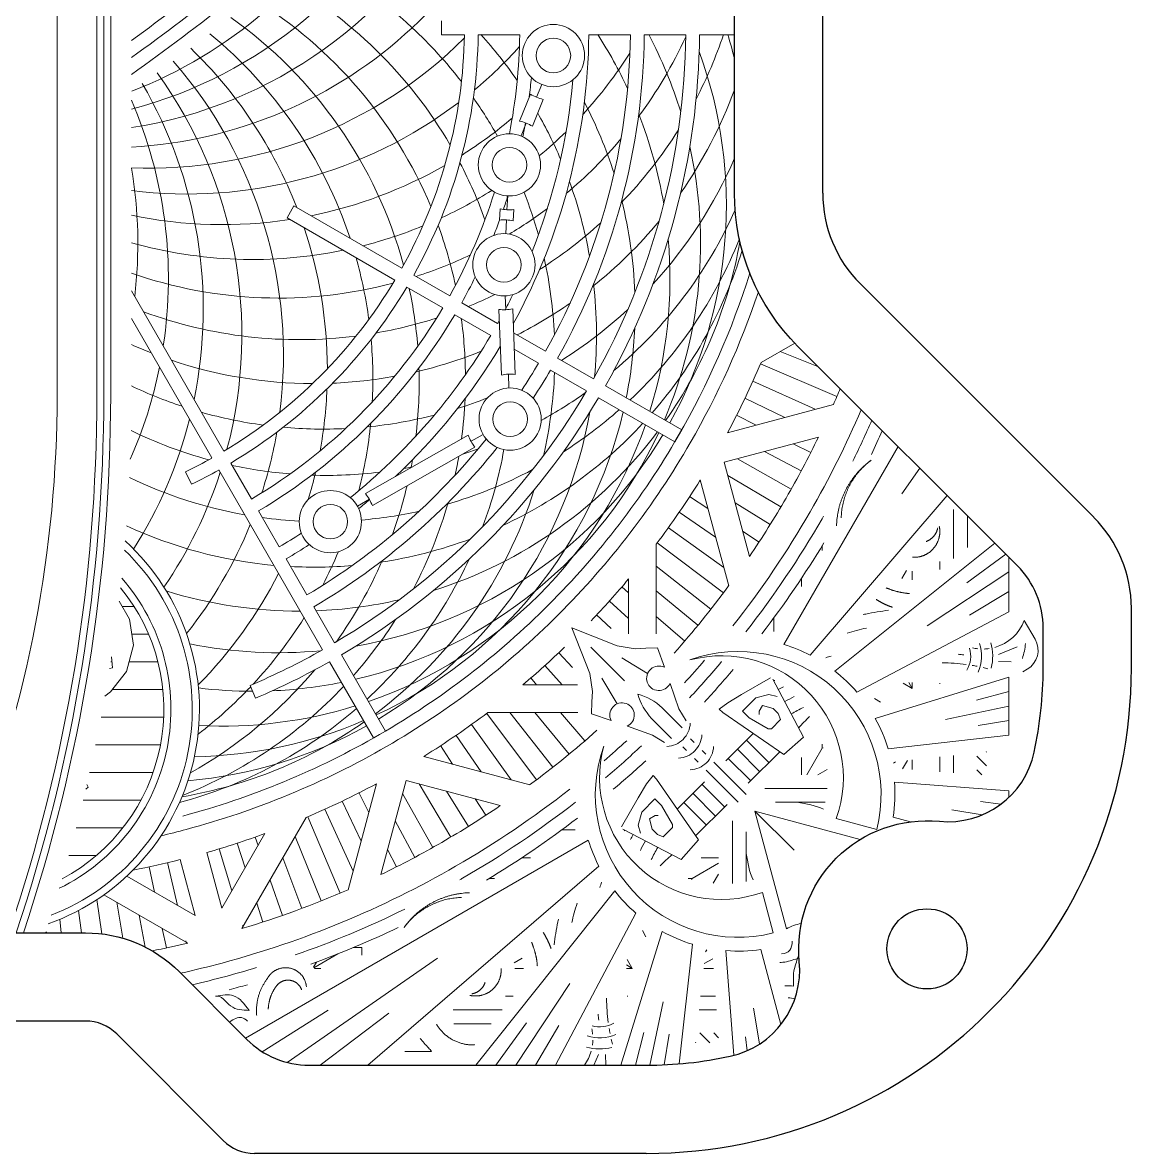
# Model space of a CAD drawing. Header units: inches. Extents: x -6.2 to 19.1, y -0.3 to 14.3.
# Drawn here: x 5.611 to 7.183, y 7.812 to 9.415 of the extents above; entities that cross this region are included whole.
import ezdxf

# ---------------------------------------------------------------- set-up
doc = ezdxf.new("R2010")
doc.units = ezdxf.units.IN
doc.header["$MEASUREMENT"] = 0
doc.layers.add('NOPLOT', color=40, linetype='Continuous', lineweight=5)

# ---------------------------------------------------------------- blocks, each defined once
blk = doc.blocks.new('FacePlate')
at = {"color": 0}
for p, q in [((1.2053, -3.1628), (1.2053, -4.7785)), ((1.5895, -5.2381), (1.2587, -4.9074)), ((1.6428, -5.452), (1.6428, -5.367)), ((0.1607, -5.952), (-0.1625, -5.952)), ((0.3558, -6.1212), (0.2049, -5.9703)), ((0.9553, -6.1395), (0.4, -6.1395))]:
    blk.add_line(p, q, dxfattribs=at)
blk.add_circle((1.3531, -5.8497), 0.0568, dxfattribs=at)
for centre, radius, start, end in [((1.3876, -4.7785), 0.1822, 180, 225), ((1.4606, -5.367), 0.1822, 0, 45), ((0.9553, -5.452), 0.6875, 270, 0), ((0.1607, -6.0145), 0.0625, 45, 90), ((0.4, -6.077), 0.0625, 225, 270)]:
    blk.add_arc(centre, radius, start, end, dxfattribs=at)
blk = doc.blocks.new('Linework')
at = {"color": 251, "true_color": 0x636466}
blk.add_lwpolyline([(-0.1616, -4.914), (0.1616, -4.914, -0.198912), (0.2942, -4.9689), (0.3902, -5.0649, 0.198912), (0.4786, -5.1015), (0.9562, -5.1015, 0.053283), (1.0751, -5.0888, 0.380805), (1.1731, -4.9544, -0.472574), (1.3717, -4.7559, 0.380805), (1.506, -4.6579, 0.053283), (1.5187, -4.539), (1.5187, -4.4821, 0.198912), (1.4821, -4.3937), (1.1712, -4.0828, -0.198912), (1.0812, -3.8655), (1.0812, -2.2498, -0.198912)], format="xyb", dxfattribs=at)
at = {"layer": 'NOPLOT', "color": 251, "true_color": 0x636466}
for p, q in [((0.1214, -3.3506), (0.1214, -4.1523)), ((0.6662, -3.6411), (0.6662, -3.6215)), ((0.6984, -3.6411), (0.6662, -3.6411)), ((0.7769, -3.6411), (0.718, -3.6411)), ((0.9337, -3.6411), (0.8749, -3.6411)), ((1.0121, -3.6411), (0.9533, -3.6411)), ((1.0812, -3.6411), (1.0317, -3.6411)), ((0.8008, -3.7298), (0.8081, -3.7116)), ((0.7767, -3.7636), (0.792, -3.7254)), ((0.7949, -3.7709), (0.8102, -3.7328)), ((0.7788, -3.7847), (0.7861, -3.7665)), ((0.7588, -3.8893), (0.7599, -3.8697)), ((0.4471, -3.9007), (0.4569, -3.8838)), ((0.4569, -3.8838), (0.6098, -3.972)), ((0.4471, -3.9007), (0.6, -3.989)), ((0.758, -3.9036), (0.757, -3.9232)), ((0.6267, -3.9818), (0.6777, -4.0112)), ((0.3577, -4.2312), (0.2266, -4.0042)), ((0.6169, -3.9988), (0.6679, -4.0282)), ((0.6947, -4.021), (0.7456, -4.0504)), ((0.7563, -4.0113), (0.7571, -4.0309)), ((0.6849, -4.038), (0.7358, -4.0674)), ((0.3407, -4.241), (0.2266, -4.0434)), ((0.7682, -4.0635), (0.8135, -4.0896)), ((1.1667, -4.0781), (1.119, -4.1056)), ((0.7692, -4.0866), (0.8037, -4.1066)), ((0.8305, -4.0994), (0.8814, -4.1288)), ((1.2003, -4.1119), (1.1459, -4.0901)), ((0.8207, -4.1164), (0.8716, -4.1458)), ((1.2263, -4.1538), (1.1181, -4.1077)), ((0.7608, -4.1222), (0.7616, -4.1418)), ((1.1954, -4.172), (1.1074, -4.1321)), ((0.8984, -4.1386), (1.0065, -4.2011)), ((0.8886, -4.1556), (0.9967, -4.218)), ((1.0713, -4.2052), (1.2215, -4.165)), ((1.1527, -4.1834), (1.0961, -4.1563)), ((1.112, -4.1943), (1.0841, -4.1801)), ((0.725, -4.2077), (0.708, -4.2174)), ((1.0065, -4.2011), (0.9967, -4.218)), ((1.0666, -4.2471), (1.2002, -4.2113)), ((1.0734, -4.2047), (1.072, -4.204)), ((1.1893, -4.2334), (1.1645, -4.2209)), ((1.1617, -4.2851), (1.0853, -4.2421)), ((1.1757, -4.2594), (1.124, -4.2317)), ((0.3034, -4.2604), (0.3119, -4.2781)), ((0.4976, -4.5127), (0.3505, -4.258)), ((0.3969, -4.2991), (0.3675, -4.2482)), ((1.0666, -4.2471), (1.1024, -4.3807)), ((1.3438, -4.2554), (1.3185, -4.2918)), ((1.0333, -4.2741), (1.032, -4.2733)), ((1.0327, -4.2721), (1.073, -4.4222)), ((1.147, -4.3104), (1.0716, -4.2658)), ((0.5639, -4.2996), (0.5468, -4.3093)), ((1.0436, -4.3128), (1.0174, -4.2956)), ((1.1318, -4.3354), (1.082, -4.3044)), ((0.4361, -4.3671), (0.4067, -4.3161)), ((1.0545, -4.3534), (1.0028, -4.318)), ((1.3918, -4.3834), (1.3918, -4.3139)), ((1.4114, -4.3678), (1.4114, -4.323)), ((1.066, -4.3962), (0.9875, -4.3398)), ((1.1161, -4.3601), (1.0928, -4.3449)), ((0.9703, -4.4903), (0.9703, -4.3632)), ((1.0657, -4.432), (0.9717, -4.3614)), ((1.2056, -4.3723), (1.2056, -4.3652)), ((0.4753, -4.435), (0.4459, -4.384)), ((1.3722, -4.399), (1.3722, -4.3878)), ((1.4104, -4.4179), (1.4659, -4.3774)), ((1.0479, -4.4552), (0.9703, -4.3942)), ((1.3185, -4.4117), (1.325, -4.4003)), ((1.333, -4.4136), (1.333, -4.4013)), ((1.4702, -4.4025), (1.3543, -4.4791)), ((0.9301, -4.4136), (0.9311, -4.4144)), ((0.9311, -4.49), (0.9311, -4.4124)), ((1.1762, -4.4232), (1.1762, -4.4115)), ((0.9311, -4.432), (0.9215, -4.4237)), ((1.0295, -4.478), (0.9703, -4.4293)), ((1.4141, -4.4638), (1.4702, -4.4303)), ((0.2091, -4.4441), (0.2237, -4.4694)), ((0.5145, -4.5029), (0.4851, -4.4519)), ((0.9311, -4.4683), (0.9039, -4.4438)), ((0.2237, -4.4694), (0.2295, -4.5062)), ((0.9065, -4.4828), (0.8858, -4.4634)), ((1.0107, -4.5004), (0.9703, -4.4657)), ((1.137, -4.4869), (1.137, -4.4676)), ((0.9152, -4.5073), (0.8507, -4.4819)), ((0.8761, -4.5464), (0.8507, -4.4819)), ((1.5073, -4.4979), (1.4919, -4.4713)), ((0.2295, -4.5062), (0.2195, -4.5436)), ((0.8516, -4.5377), (0.8322, -4.5171)), ((0.9255, -4.5568), (0.8778, -4.5091)), ((0.9406, -4.5114), (0.9152, -4.5073)), ((0.9555, -4.5105), (0.9406, -4.5114)), ((0.9723, -4.5099), (0.9555, -4.5105)), ((0.9819, -4.5376), (0.9723, -4.5099)), ((1.482, -4.5086), (1.4552, -4.5196)), ((0.1999, -4.5384), (0.1983, -4.523)), ((0.5698, -4.6378), (0.5074, -4.5297)), ((0.5868, -4.628), (0.5243, -4.5199)), ((0.9217, -4.5244), (0.9582, -4.5462)), ((1.4732, -4.5301), (1.4552, -4.5295)), ((0.1957, -4.5392), (0.1999, -4.5384)), ((0.2195, -4.5436), (0.1969, -4.5722)), ((0.837, -4.5624), (0.8125, -4.5351)), ((0.8801, -4.5719), (0.8761, -4.5464)), ((1.4898, -4.5439), (1.4959, -4.5405)), ((0.4025, -4.5813), (0.3948, -4.5632)), ((0.8588, -4.5624), (0.7812, -4.5624)), ((0.7823, -4.5614), (0.7831, -4.5624)), ((0.8007, -4.5624), (0.7925, -4.5528)), ((0.8932, -4.553), (0.915, -4.5894)), ((1.0023, -4.5965), (0.9899, -4.5606)), ((1.1324, -4.5524), (1.0914, -4.5761)), ((1.1789, -4.6368), (1.1358, -4.5545)), ((1.3205, -4.5603), (1.333, -4.5676)), ((1.3283, -4.5593), (1.333, -4.5676)), ((1.333, -4.5676), (1.333, -4.5594)), ((1.3722, -4.5612), (1.3722, -4.5603)), ((0.1969, -4.5722), (0.1891, -4.5785)), ((0.8792, -4.5867), (0.8801, -4.5719)), ((1.0914, -4.5761), (1.0716, -4.5878)), ((1.1116, -4.5811), (1.0928, -4.5998)), ((1.1301, -4.5761), (1.1116, -4.5811)), ((1.1416, -4.5792), (1.1301, -4.5761)), ((1.2884, -4.5871), (1.2796, -4.582)), ((1.4702, -4.5721), (1.4241, -4.584)), ((0.8786, -4.6035), (0.8792, -4.5867)), ((0.9787, -4.595), (1.0072, -4.6234)), ((1.0129, -4.6135), (1.0023, -4.5965)), ((1.0716, -4.5878), (1.0596, -4.5971)), ((1.0596, -4.5971), (1.0647, -4.6018)), ((1.1209, -4.592), (1.1163, -4.6)), ((1.1359, -4.596), (1.1209, -4.592)), ((1.1431, -4.6033), (1.1359, -4.596)), ((1.3805, -4.6115), (1.4702, -4.5927)), ((0.8007, -4.697), (0.7301, -4.6029)), ((0.8591, -4.6016), (0.7319, -4.6016)), ((0.824, -4.6791), (0.763, -4.6016)), ((0.8468, -4.6608), (0.7981, -4.6016)), ((0.8692, -4.6419), (0.8345, -4.6016)), ((0.9063, -4.6131), (0.8786, -4.6035)), ((0.9637, -4.61), (0.9922, -4.6384)), ((1.0647, -4.6018), (1.1511, -4.6613)), ((1.0928, -4.5998), (1.1022, -4.6092)), ((1.1022, -4.6092), (1.129, -4.6247)), ((1.1163, -4.6), (1.1163, -4.6046)), ((1.1335, -4.6247), (1.1466, -4.6116)), ((1.1466, -4.6116), (1.1431, -4.6033)), ((1.4702, -4.6128), (1.4264, -4.6199)), ((0.5698, -4.6378), (0.5868, -4.628)), ((0.7649, -4.6973), (0.7086, -4.6187)), ((0.9652, -4.6336), (0.9294, -4.6211)), ((1.129, -4.6247), (1.1335, -4.6247)), ((0.7222, -4.6858), (0.6867, -4.6341)), ((0.9823, -4.6442), (0.9652, -4.6336)), ((1.0242, -4.6444), (1.019, -4.6392)), ((1.1076, -4.6314), (1.0688, -4.6702)), ((1.0982, -4.6408), (1.13, -4.6727)), ((1.1511, -4.6613), (1.1789, -4.6368)), ((1.2056, -4.6466), (1.2056, -4.6524)), ((0.6815, -4.6749), (0.6644, -4.6486)), ((1.0131, -4.6554), (1.0079, -4.6502)), ((1.0407, -4.6609), (1.0355, -4.6557)), ((1.0853, -4.6538), (1.1171, -4.6856)), ((1.1453, -4.6574), (1.1007, -4.702)), ((1.2056, -4.6524), (1.184, -4.6898)), ((1.2056, -4.6524), (1.207, -4.6516)), ((1.3918, -4.6871), (1.3918, -4.6624)), ((1.4384, -4.6578), (1.4378, -4.6572)), ((0.6408, -4.664), (0.791, -4.7042)), ((0.6428, -4.6645), (0.642, -4.6632)), ((1.0297, -4.672), (1.0245, -4.6668)), ((1.052, -4.6723), (1.0976, -4.7179)), ((1.0723, -4.6667), (1.1042, -4.6985)), ((1.1762, -4.6653), (1.1762, -4.6898)), ((1.3096, -4.6716), (1.3066, -4.6734)), ((1.3194, -4.6817), (1.3263, -4.6698)), ((1.333, -4.6827), (1.333, -4.669)), ((1.3722, -4.6857), (1.3722, -4.6646)), ((1.4384, -4.6774), (1.4246, -4.6635)), ((0.9565, -4.7029), (0.9658, -4.6908)), ((0.9658, -4.6908), (0.9706, -4.696)), ((1.041, -4.6833), (1.0866, -4.7289)), ((1.1996, -4.6898), (1.2125, -4.6824)), ((1.4316, -4.6901), (1.4246, -4.6831)), ((0.1655, -4.7075), (0.1619, -4.7102)), ((0.1634, -4.7039), (0.1655, -4.7075)), ((0.574, -4.7026), (0.5337, -4.8528)), ((0.5734, -4.7046), (0.5727, -4.7033)), ((0.6158, -4.6979), (0.58, -4.8315)), ((0.6158, -4.6979), (0.7494, -4.7337)), ((0.6791, -4.7783), (0.6345, -4.7029)), ((0.9448, -4.7227), (0.9565, -4.7029)), ((0.9706, -4.696), (1.0301, -4.7823)), ((1.0001, -4.7389), (1.0389, -4.7001)), ((1.0354, -4.7036), (1.0673, -4.7354)), ((0.5631, -4.7433), (0.5489, -4.7153)), ((0.6538, -4.7929), (0.6108, -4.7166)), ((0.7042, -4.7631), (0.6731, -4.7133)), ((0.7288, -4.7474), (0.7137, -4.7241)), ((0.9211, -4.7637), (0.9448, -4.7227)), ((0.9498, -4.7428), (0.9686, -4.7241)), ((0.9686, -4.7241), (0.9779, -4.7334)), ((1.0225, -4.7165), (1.0543, -4.7484)), ((0.5407, -4.8267), (0.5009, -4.7386)), ((0.5522, -4.7839), (0.5251, -4.7274)), ((0.9448, -4.7614), (0.9498, -4.7428)), ((0.9779, -4.7334), (0.9934, -4.7602)), ((1.0096, -4.7294), (1.0414, -4.7613)), ((1.0261, -4.7766), (1.0707, -4.7319)), ((1.2594, -4.7815), (1.1103, -4.7416)), ((1.155, -4.9083), (1.1103, -4.7416)), ((1.1103, -4.7416), (1.1656, -4.7969)), ((1.4322, -4.7467), (1.3894, -4.7394)), ((1.4298, -4.728), (1.4588, -4.7315)), ((0.3833, -4.908), (0.4744, -4.7503)), ((0.5226, -4.8576), (0.4764, -4.7494)), ((0.6281, -4.807), (0.6005, -4.7552)), ((0.9608, -4.7522), (0.9687, -4.7476)), ((0.9648, -4.7671), (0.9608, -4.7522)), ((0.9687, -4.7476), (0.9733, -4.7476)), ((1.2254, -4.7521), (1.2828, -4.7675)), ((0.3547, -4.8792), (0.4158, -4.7733)), ((0.4144, -4.7738), (0.4148, -4.775)), ((0.8363, -4.7682), (0.8557, -4.7682)), ((1.0056, -4.8102), (0.9232, -4.767)), ((0.9479, -4.7728), (0.9448, -4.7614)), ((0.972, -4.7744), (0.9648, -4.7671)), ((0.9803, -4.7779), (0.972, -4.7744)), ((0.9934, -4.7648), (0.9803, -4.7779)), ((0.9934, -4.7602), (0.9934, -4.7648)), ((0.3879, -4.8217), (0.3765, -4.7869)), ((0.406, -4.7903), (0.4018, -4.7783)), ((0.4955, -4.8688), (0.4588, -4.7772)), ((1.0301, -4.7823), (1.0056, -4.8102)), ((0.3335, -4.8), (0.3547, -4.8792)), ((0.369, -4.8543), (0.351, -4.7949)), ((0.6022, -4.8205), (0.5896, -4.7957)), ((0.2593, -4.8561), (0.2517, -4.8203)), ((0.292, -4.875), (0.2778, -4.8145)), ((0.2956, -4.8102), (0.3168, -4.8893)), ((0.4682, -4.8793), (0.4413, -4.8076)), ((0.792, -4.8075), (0.7802, -4.8075)), ((1.0212, -4.8369), (1.0586, -4.8153)), ((1.0341, -4.8075), (1.0586, -4.8075)), ((0.3168, -4.8893), (0.2201, -4.8335)), ((0.4407, -4.8893), (0.4231, -4.8391)), ((0.741, -4.8369), (0.7339, -4.8369)), ((1.0154, -4.8369), (1.0212, -4.8369)), ((1.0212, -4.8369), (1.0203, -4.8383)), ((1.0586, -4.8309), (1.0512, -4.8437)), ((0.1846, -4.9154), (0.1776, -4.8669)), ((0.3064, -4.9286), (0.1876, -4.86)), ((0.2145, -4.9216), (0.206, -4.8706)), ((1.1208, -4.8566), (1.1362, -4.9141)), ((0.1557, -4.914), (0.1518, -4.8822)), ((0.413, -4.8987), (0.4042, -4.8718)), ((0.1272, -4.914), (0.1253, -4.8948)), ((0.2461, -4.9341), (0.2375, -4.8888)), ((0.1051, -4.9125), (0.1065, -4.914)), ((0.2761, -4.9354), (0.2702, -4.9077)), ((0.385, -4.9075), (0.3839, -4.9036)), ((0.9558, -4.9197), (0.9507, -4.9108)), ((0.3047, -4.929), (0.3037, -4.9251)), ((0.541, -4.9349), (0.553, -4.9349)), ((0.553, -4.9454), (0.553, -4.9349)), ((0.4474, -5.0975), (0.6606, -4.9498)), ((0.5191, -4.9438), (0.4852, -4.9634)), ((0.7804, -4.9497), (0.7691, -4.9563)), ((1.0504, -4.9507), (1.0385, -4.9576)), ((1.0404, -4.9408), (1.0421, -4.9379)), ((0.4887, -4.9554), (0.4845, -4.9626)), ((0.486, -4.9643), (0.4951, -4.9643)), ((0.7824, -4.9643), (0.7701, -4.9643)), ((0.9281, -4.9595), (0.9363, -4.9643)), ((0.9363, -4.9643), (0.9282, -4.9643)), ((0.9291, -4.9518), (0.9363, -4.9643)), ((1.0515, -4.9643), (1.0377, -4.9643)), ((0.7712, -5.1015), (0.8479, -4.9856)), ((0.7565, -5.0035), (0.7678, -5.0035)), ((0.9291, -5.0035), (0.93, -5.0035)), ((0.9802, -5.0117), (0.9614, -5.1015)), ((1.0333, -5.0035), (1.0544, -5.0035)), ((0.4121, -5.0824), (0.5055, -5.0237)), ((0.4943, -5.1015), (0.5914, -5.0276)), ((0.6826, -5.0231), (0.7522, -5.0231)), ((1.0311, -5.0231), (1.0559, -5.0231)), ((1.1168, -5.0714), (1.1081, -5.0206)), ((0.6834, -5.0427), (0.7365, -5.0427)), ((0.7867, -5.0417), (0.743, -5.1015)), ((0.8325, -5.0454), (0.7991, -5.1015)), ((0.9408, -5.1015), (0.9528, -5.0554)), ((0.9817, -5.1009), (0.9886, -5.0577)), ((1.0461, -5.0697), (1.0323, -5.0558)), ((1.0588, -5.0628), (1.0519, -5.0558)), ((1.0967, -5.0611), (1.0992, -5.081)), ((1.0265, -5.0697), (1.0259, -5.0691)), ((0.8821, -5.1015), (0.8883, -5.0864)), ((0.8987, -5.1015), (0.8983, -5.0864))]:
    blk.add_line(p, q, dxfattribs=at)
at = {"layer": 'NOPLOT', "color": 251, "linetype": 'Continuous', "true_color": 0x636466}
for p, q in [((0.2133, -4.4515), (0.2303, -4.4515)), ((0.227, -4.4907), (0.2509, -4.4907)), ((0.1972, -4.5299), (0.199, -4.5299)), ((0.2232, -4.5299), (0.2641, -4.5299)), ((0.1994, -4.5691), (0.2711, -4.5691)), ((0.1836, -4.6083), (0.2723, -4.6083)), ((0.1758, -4.6475), (0.2678, -4.6475)), ((0.1673, -4.6867), (0.2574, -4.6867)), ((0.1582, -4.7259), (0.2401, -4.7259)), ((0.1483, -4.7651), (0.2145, -4.7651)), ((0.1378, -4.8044), (0.177, -4.8044))]:
    blk.add_line(p, q, dxfattribs=at)
at = {"layer": 'NOPLOT', "color": 251, "true_color": 0x636466}
for points in [[(0.0529, -4.914, 0.081286), (0.1776, -4.1523), (0.1776, -2.5249)], [(0.0633, -4.914, 0.080941), (0.1874, -4.1523), (0.1874, -2.5249)], [(0.0736, -4.914, 0.080598), (0.1972, -4.1523), (0.1972, -2.5249)], [(1.3828, -4.2943), (1.1883, -4.5204, 0.044906), (1.1514, -4.5054), (1.3133, -4.2249)], [(1.4702, -4.3818), (1.4702, -4.459), (1.2548, -4.5729, 0.049074), (1.2233, -4.5429), (1.4503, -4.3618)], [(1.3309, -4.7565), (1.3063, -4.7499, 0.055772), (1.3079, -4.7005), (1.4702, -4.7127), (1.4702, -4.7218)], [(0.5615, -5.1015), (0.8891, -4.8195, -0.044906), (0.8741, -4.7826), (0.3884, -5.0631)], [(0.8277, -5.1015), (0.9416, -4.8861, -0.049074), (0.9116, -4.8546), (0.7147, -5.1015)], [(1.0028, -5.0996), (1.0218, -4.9302, -0.052881), (0.9787, -4.9119), (0.9202, -5.1015)], [(1.1471, -5.0438), (1.1186, -4.9375, -0.055772), (1.0692, -4.9392), (1.0804, -5.0875)]]:
    blk.add_lwpolyline(points, format="xyb", dxfattribs=at)
for points in [[(0.7491, -3.888), (0.7482, -3.9038)], [(0.7686, -3.889), (0.7678, -3.9049)], [(0.7473, -4.0305), (0.751, -4.1234)], [(0.7669, -4.0297), (0.7706, -4.1226)], [(0.7038, -4.2085), (0.5583, -4.2915)], [(0.7135, -4.2256), (0.5681, -4.3085)], [(1.2125, -4.7094), (1.1242, -4.7094)], [(1.2098, -4.729), (1.1393, -4.729)], [(1.0782, -4.7554), (1.0782, -4.8438)], [(1.0978, -4.8411), (1.0978, -4.7706)]]:
    blk.add_lwpolyline(points, dxfattribs=at)
blk.add_lwpolyline([(1.2807, -4.61), (1.4702, -4.5515), (1.4702, -4.6338), (1.299, -4.6531, 0.052881)], format="xyb", close=True, dxfattribs=at)
for centre, radius in [((0.8246, -3.6707), 0.0441), ((0.8246, -3.6707), 0.0245), ((0.7623, -3.8256), 0.0441), ((0.7623, -3.8256), 0.0245), ((0.7545, -3.9672), 0.0441), ((0.7545, -3.9672), 0.0245), ((0.7633, -4.1859), 0.0441), ((0.7633, -4.1859), 0.0245), ((0.5085, -4.3312), 0.0441), ((0.5085, -4.3312), 0.0245)]:
    blk.add_circle(centre, radius, dxfattribs=at)
for centre, radius, start, end in [((0.0656, -3.133), 0.6344, 284.703, 334.703), ((0.1301, -3.1458), 0.6344, 278.7528, 332.5906), ((-1.4702, -1.2959), 2.9013, 305.7935, 312.4016), ((0, -3.1287), 0.6344, 290.9694, 330.8188), ((-1.4702, -1.2959), 2.9209, 305.5167, 312.3171), ((0.1923, -3.1669), 0.6344, 312.9519, 332.4078), ((-1.4702, -1.2959), 2.9405, 305.2446, 312.2337), ((0.1923, -4.0956), 0.6344, 47.0481, 63.5826), ((0.1301, -4.1167), 0.6344, 30.195, 61.2045), ((0.0656, -4.1295), 0.6344, 22.695, 58.1994), ((0, -4.1338), 0.6344, 15.195, 54.6229), ((0.1923, -3.1669), 0.6344, 273.0979, 312.9519), ((0.1923, -4.0956), 0.6344, 37.695, 47.0481), ((0.2513, -3.196), 0.6344, 267.7706, 314.805), ((-0.0656, -4.1295), 0.6344, 18.3636, 50.5363), ((0, -3.6313), 0.6985, 330.804, 359.196), ((0, -3.6313), 0.7181, 330.7821, 359.2179), ((0.2513, -4.0665), 0.6344, 34.6275, 42.1166), ((0, -3.6313), 0.7769, 348.8468, 359.2771), ((0, -3.6313), 0.8749, 331.3361, 359.3581), ((0, -3.6313), 0.9337, 330.6014, 359.3985), ((0, -3.6313), 0.9534, 330.5891, 359.4109), ((0, -3.6313), 1.0122, 330.5549, 359.4451), ((0.3554, -3.9866), 0.6344, 25.1213, 33.007), ((0, -3.6313), 1.0318, 330.5443, 359.4557), ((0.4353, -3.38), 0.6344, 323.4558, 335.402), ((0.3987, -3.9372), 0.6344, 17.098, 27.8287), ((0.4643, -3.4389), 0.6344, 332.4518, 341.4203), ((0.4643, -3.8236), 0.6344, 13.4794, 16.7217), ((-0.1301, -4.1167), 0.6344, 21.3234, 46.0012), ((0.306, -3.2325), 0.6344, 309.8758, 317.8725), ((0.3987, -3.3253), 0.6344, 317.4754, 327.3787), ((0.4353, -3.8826), 0.6344, 330.8853, 20.0482), ((-0.1923, -4.0956), 0.6344, 352.695, 41.0749), ((-0.2513, -4.0665), 0.6344, 345.195, 35.8084), ((-0.306, -4.03), 0.6344, 348.3636, 30.2449), ((0, -3.6313), 0.7965, 352.9309, 354.9131), ((0, -3.6313), 0.8553, 338.2414, 355.0465), ((0.1923, -4.0956), 0.6344, 29.3234, 35.1242), ((0.8246, -3.6707), 0.0637, 239.2683, 256.9677), ((0.4855, -3.5012), 0.6344, 324.9518, 339.9082), ((-0.3554, -3.9866), 0.6344, 351.3235, 23.4501), ((0.306, -3.2325), 0.6344, 262.8155, 307.305), ((0.306, -4.03), 0.6344, 17.6213, 27.5246), ((0.3554, -3.2759), 0.6344, 302.3758, 310.3725), ((0.7623, -3.8256), 0.0637, 59.2683, 76.9677), ((0.2513, -4.0665), 0.6344, 23.1059, 29.6954), ((0.3554, -3.9866), 0.6344, 9.598, 21.5442), ((0, -3.6313), 0.7965, 348.8078, 350.2524), ((0.3987, -3.3253), 0.6344, 309.7701, 314.3941), ((0.4643, -3.4389), 0.6344, 315.9558, 327.902), ((0.4353, -3.38), 0.6344, 309.9754, 319.8787), ((0.3987, -3.9372), 0.6344, 336.8261, 12.5482), ((0.3554, -3.2759), 0.6344, 281.4282, 299.805), ((0.1301, -4.1167), 0.6344, 19.6275, 27.6242), ((0.4983, -3.5657), 0.6344, 317.4518, 336.7696), ((-0.3987, -3.9372), 0.6344, 353.2164, 9.6896), ((0.3987, -3.3253), 0.6344, 294.8758, 302.2413), ((0.2513, -4.0665), 0.6344, 10.1213, 20.0246), ((0, -3.6313), 0.7769, 330.7229, 342.5425), ((0, -3.6313), 0.7965, 341.137, 342.5816), ((0.1923, -4.0956), 0.6344, 15.6059, 21.3593), ((0.306, -4.03), 0.6344, 2.098, 14.0442), ((0.7623, -3.8256), 0.0637, 257.9942, 275.6935), ((0.4353, -3.38), 0.6344, 301.0035, 306.8941), ((0.5026, -3.6313), 0.6344, 309.9518, 336.0066), ((0.3554, -3.2759), 0.6344, 258.2889, 278.6766), ((0, -3.6313), 0.7965, 338.3226, 339.9934), ((0.7545, -3.9672), 0.0637, 77.9942, 95.6935), ((0.4643, -3.4389), 0.6344, 302.4754, 312.3787), ((0.4855, -3.5012), 0.6344, 308.4558, 320.402), ((-0.1301, -4.1167), 0.6344, 0.195, 18.5718), ((0.3987, -3.3253), 0.6344, 284.2358, 292.305), ((0.0656, -4.1295), 0.6344, 12.1275, 20.1242), ((0.3987, -3.3253), 0.6344, 254.2582, 281.6364), ((0.4983, -3.6969), 0.6344, 313.2783, 338.4071), ((0.3554, -3.9866), 0.6344, 342.7381, 5.0482), ((0.4643, -3.8236), 0.6344, 324.9539, 349.9627), ((-0.0656, -4.1295), 0.6344, 7.695, 15.7642), ((0.4353, -3.38), 0.6344, 287.8834, 295.3725), ((0.1923, -4.0956), 0.6344, 2.6213, 12.5246), ((0.4855, -3.7613), 0.6344, 319.0709, 343.0104), ((0.4353, -3.38), 0.6344, 250.7994, 284.805), ((0, -3.6313), 0.6985, 300.804, 329.196), ((0, -3.6313), 0.7965, 330.7051, 333.6774), ((0, -3.6313), 1.1566, 330, 342.4956), ((0, -3.6313), 0.7181, 300.7821, 329.2179), ((0, -4.1338), 0.6344, 4.6275, 12.1166), ((0.2513, -4.0665), 0.6344, 354.598, 6.5442), ((0, -3.6313), 1.1762, 330, 341.4427), ((0.4643, -3.4389), 0.6344, 292.1883, 295.9363), ((0, -3.6313), 0.8553, 332.1464, 333.7586), ((0.4855, -3.5012), 0.6344, 296.993, 304.8787), ((0.4643, -3.4389), 0.6344, 249.6459, 277.305), ((0, -3.6313), 0.7769, 300.7229, 329.2771), ((0, -3.6313), 0.7965, 300.7051, 329.2949), ((0.7545, -3.9672), 0.0637, 263.4608, 281.1602), ((0.4983, -3.5657), 0.6344, 302.1713, 312.902), ((0.4643, -3.4389), 0.6344, 279.8758, 287.8725), ((0.0656, -4.1295), 0.6344, 0.6059, 7.8117), ((0, -3.6313), 0.8553, 330.6566, 330.9742), ((0, -3.6313), 0.8553, 308.8647, 329.3434), ((0.306, -4.03), 0.6344, 348.5797, 357.5482), ((0.4855, -3.5012), 0.6344, 245.9194, 248.6766), ((-0.0656, -4.1295), 0.6344, 357.1275, 5.1242), ((0, -3.6313), 0.8749, 313.3776, 328.9255), ((0.4855, -3.5012), 0.6344, 283.1486, 291.8941), ((-0.3554, -3.9866), 0.6344, 336.1698, 348.5718), ((0.4855, -3.5012), 0.6344, 251.4282, 269.805), ((0, -4.1338), 0.6344, 353.1059, 1.8514), ((0, -3.6313), 0.9337, 326.6254, 329.3986), ((0, -3.6313), 0.9534, 326.5982, 329.4109), ((0, -3.6313), 1.2154, 331.8197, 337.0275), ((0.4855, -3.5012), 0.6344, 272.3758, 280.3725), ((0.7633, -4.1859), 0.0637, 83.4608, 101.1602), ((0.1923, -4.0956), 0.6344, 347.098, 357.8287), ((0.4983, -3.5657), 0.6344, 244.6442, 251.6364), ((-0.1301, -4.1167), 0.6344, 349.6275, 357.6242), ((0, -3.6313), 1.0122, 300.5549, 329.4451), ((0.5026, -3.6313), 0.6344, 298.7186, 305.402), ((0, -3.6313), 1.333, 336.3972, 337.4441), ((-1.605, -4.1523), 1.7263, 338.3875, 360), ((0, -3.6313), 1.0318, 300.5443, 329.4557), ((0.4983, -3.5657), 0.6344, 287.4754, 291.5262), ((0.0656, -4.1295), 0.6344, 352.3576, 357.5246), ((0.4983, -3.5657), 0.6344, 254.2358, 262.305), ((0.4983, -3.5657), 0.6344, 275.6486, 284.3941), ((0.306, -4.03), 0.6344, 294.9539, 346.7217), ((0.2513, -4.0665), 0.6344, 300.8853, 350.0482), ((0.4983, -3.6969), 0.6344, 302.4518, 311.4203), ((0, -3.6313), 1.3722, 330, 336.7696), ((-0.306, -4.03), 0.6344, 327.5922, 345.7642), ((0.4983, -3.5657), 0.6344, 264.8758, 272.8725), ((-0.0656, -4.1295), 0.6344, 345.6059, 354.3514), ((0.3554, -3.9866), 0.6344, 289.0709, 340.9291), ((0.4855, -3.7613), 0.6344, 294.9518, 317.2619), ((0, -3.6313), 1.3918, 333.8122, 336.4476), ((0.5026, -3.6313), 0.6344, 244.1623, 254.805), ((-0.1923, -4.0956), 0.6344, 342.1275, 350.1242), ((0, -3.6313), 0.9337, 300.6015, 321.3746), ((0.3987, -3.9372), 0.6344, 283.2783, 335.0461), ((0.4353, -3.8826), 0.6344, 279.9518, 329.1147), ((0.4643, -3.8236), 0.6344, 287.4518, 323.1739), ((0.7633, -4.1859), 0.0637, 200.8421, 218.5415), ((0, -3.6313), 1.1566, 315, 330), ((0, -3.6313), 1.333, 330, 334.2069), ((0, -3.6313), 1.4114, 334.6273, 336.1353), ((0, -3.6313), 0.9534, 300.5891, 321.4018), ((0.5026, -3.6313), 0.6344, 287.7865, 289.8787), ((0.1301, -4.1167), 0.6344, 339.598, 349.7999), ((0, -3.6313), 1.1762, 315, 330), ((0, -3.6313), 0.6985, 295.7467, 299.196), ((0, -4.1338), 0.6344, 349.0147, 350.0246), ((0.0656, -4.1295), 0.6344, 347.6213, 350.0963), ((-0.2513, -4.0665), 0.6344, 325.6917, 342.1166), ((0, -3.6313), 0.7181, 295.7467, 299.2179), ((0.5026, -3.6313), 0.6344, 257.8834, 265.3725), ((-0.1301, -4.1167), 0.6344, 343.2026, 346.8514), ((0.5026, -3.6313), 0.6344, 268.1486, 276.8941), ((0.5026, -3.6313), 0.6344, 279.9754, 281.0597), ((0.4983, -3.6969), 0.6344, 285.9558, 297.902), ((0.4983, -3.6969), 0.6344, 244.3654, 259.9116), ((0, -3.6313), 1.2154, 322.9725, 328.1803), ((0.5085, -4.3312), 0.0637, 20.8421, 38.5415), ((0.1923, -4.0956), 0.6344, 306.8262, 342.5482), ((0, -4.1338), 0.6344, 340.1213, 346.6371), ((0, -3.6313), 0.8749, 308.8325, 310.1467), ((0.0656, -4.1295), 0.6344, 332.098, 344.0442), ((0, -3.6313), 1.333, 325.7931, 330), ((0.4983, -3.6969), 0.6344, 262.1883, 266.9391), ((0.4983, -3.6969), 0.6344, 274.9081, 282.3787), ((0, -3.6313), 1.3722, 321.8482, 330), ((0, -3.6313), 1.3918, 330, 330.1759), ((0.4855, -3.7613), 0.6344, 245.2218, 264.8554), ((-0.1923, -4.0956), 0.6344, 321.5737, 337.8117), ((0, -3.6313), 1.3918, 322.0451, 330), ((0, -4.5971), 0.323, 289.6763, 47.5817), ((0, -3.6313), 0.8553, 300.6566, 303.1353), ((0.4855, -3.7613), 0.6344, 278.4558, 290.402), ((0, -4.5971), 0.3129, 291.1037, 46.1542), ((0, -3.6313), 0.8749, 300.6419, 303.1675), ((-0.0656, -4.1295), 0.6344, 332.6213, 337.3569), ((0, -3.6313), 1.4114, 322.5261, 328.8582), ((0, -4.1338), 0.6344, 324.598, 336.5442), ((0.1301, -4.1167), 0.6344, 312.7381, 335.0482), ((-0.1301, -4.1167), 0.6344, 315.3373, 333.007), ((0.4855, -3.7613), 0.6344, 266.993, 274.8787), ((0, -4.5971), 0.2826, 296.1169, 41.141), ((0, -3.6313), 1.2154, 316.2554, 320.0039), ((0, -3.6313), 1.333, 318.3255, 323.6028), ((0, -4.5971), 0.2725, 298.1003, 39.1577), ((0.4643, -3.8236), 0.6344, 252.7328, 270.1501), ((0.4643, -3.8236), 0.6344, 272.1713, 282.902), ((0, -3.6313), 1.1566, 300, 315), ((-0.0656, -4.1295), 0.6344, 317.098, 327.8287), ((0.0656, -4.1295), 0.6344, 318.5797, 327.5482), ((0, -3.6313), 1.1762, 300, 315), ((1.4331, -4.4488), 0.063, 285.9463, 339.1091), ((1.3768, -4.5217), 0.0704, 345.9789, 15.5998), ((1.4803, -4.5135), 0.0312, 300, 30), ((0.4353, -3.8826), 0.6344, 258.5548, 275.402), ((0, -3.6313), 1.0122, 292.9612, 299.4452), ((0, -3.6313), 1.2154, 309.9961, 313.7446), ((1.0865, -4.7178), 0.2025, 345.7921, 109.7609), ((1.3768, -4.5217), 0.0392, 329.5224, 16.2978), ((1.4331, -4.4488), 0.063, 256.728, 263.7431), ((1.3768, -4.5217), 0.0548, 335.5671, 19.0799), ((1.4331, -4.4488), 0.063, 271.7115, 278.1728), ((1.3885, -4.4932), 0.1057, 342.424, 354.2423), ((0, -3.6313), 1.0318, 292.9612, 299.4557), ((0, -3.6313), 1.3722, 317.4149, 319.2099), ((0, -3.6313), 1.3918, 316.9816, 319.8013), ((1.0628, -4.694), 0.1727, 340.3474, 105), ((1.3442, -4.9246), 0.4221, 107.3377, 108.4103), ((1.3744, -4.7987), 0.2674, 82.4367, 89.7731), ((1.3517, -4.9594), 0.4426, 82.9043, 83.9733), ((1.3744, -4.7987), 0.2674, 79.0545, 80.581), ((0, -4.1338), 0.6344, 299.2673, 320.0482), ((0.9741, -4.5532), 0.0174, 63.5734, 334.6917), ((0, -3.6313), 1.4114, 317.387, 319.8792), ((1.3744, -4.7987), 0.2674, 75.7062, 77.2228), ((0.0656, -4.1295), 0.6344, 291.577, 316.7217), ((-0.0656, -4.1295), 0.6344, 307.5504, 316.6374), ((0.3987, -3.9372), 0.6344, 263.0137, 269.9704), ((0.3987, -3.9372), 0.6344, 272.4518, 281.4203), ((1.3442, -4.9246), 0.4221, 119.1999, 119.3983), ((1.3517, -4.9594), 0.4426, 117.0278, 118.0789), ((0.9216, -4.6562), 0.0837, 46.9893, 74.2386), ((1.0249, -4.5529), 0.0837, 195.7614, 223.0107), ((1.3382, -4.9211), 0.3829, 116.7484, 119.0152), ((0.1301, -4.1167), 0.6344, 285.035, 310.9291), ((0.3554, -3.9866), 0.6344, 266.9979, 287.2619), ((0.9219, -4.6054), 0.0174, 295.3083, 206.4266), ((1.3382, -4.9211), 0.3633, 115.9892, 119.089), ((0.1923, -4.0956), 0.6344, 279.6104, 305.0461), ((0.306, -4.03), 0.6344, 270.8995, 293.1739), ((0, -3.6313), 1.2154, 301.8197, 307.0275), ((1.3744, -4.7987), 0.2674, 134.2892, 139.1611), ((0.2513, -4.0665), 0.6344, 275.0068, 299.1147), ((0, -3.6313), 1.333, 306.3972, 311.6745), ((0.9839, -4.6152), 0.0347, 315, 357.4122), ((0, -3.6313), 1.1566, 285, 300), ((0, -3.6313), 1.3722, 310.7901, 312.5851), ((0.9839, -4.6152), 0.0347, 272.5878, 315), ((1.0004, -4.6317), 0.0347, 315, 357.4122), ((0, -3.6313), 1.1762, 285, 300), ((1.0865, -4.7178), 0.2025, 160.2391, 284.2079), ((1.0628, -4.694), 0.1727, 165, 289.6526), ((0, -3.6313), 1.3918, 310.1987, 313.0184), ((1.0004, -4.6317), 0.0347, 272.5878, 315), ((1.017, -4.6483), 0.0347, 315, 357.4122), ((0, -3.6313), 1.4114, 310.1208, 312.613), ((1.017, -4.6483), 0.0347, 272.5878, 315), ((0, -3.6313), 1.2154, 292.9725, 298.1803), ((0, -3.6313), 1.3722, 300, 308.1518), ((0, -3.6313), 1.333, 300, 304.2069), ((0, -3.6313), 1.3918, 300, 307.9549), ((0, -3.6313), 1.4114, 301.1418, 307.4739), ((0, -3.6313), 1.1762, 283.205, 285), ((0, -3.6313), 1.2154, 285.9242, 290.0039), ((1.2934, -4.9755), 0.4221, 150.6017, 150.8001), ((1.3282, -4.9829), 0.4426, 151.9211, 152.9722), ((0, -3.6313), 1.333, 295.7931, 300), ((1.2899, -4.9694), 0.3829, 150.9848, 153.2516), ((1.2899, -4.9694), 0.3633, 150.911, 154.0108), ((1.1674, -5.0057), 0.2674, 130.8389, 135.7108), ((0, -3.6313), 1.2154, 280.8597, 284.0758), ((0, -3.6313), 1.3722, 285, 300), ((0, -3.6313), 1.3918, 299.8241, 300), ((0, -3.6313), 1.333, 286.711, 293.6028), ((1.2934, -4.9755), 0.4221, 161.5897, 162.6623), ((0, -3.6313), 1.3918, 289.2448, 296.1878), ((1.1847, -4.9577), 0.0576, 98.8704, 121.0871), ((0, -3.6313), 1.4114, 289.9122, 295.3727), ((0, -3.6313), 1.333, 281.0709, 283.289), ((0, -3.6313), 1.3722, 282.4732, 285), ((0, -3.6313), 1.3918, 285, 286.8623), ((0, -3.6313), 1.3918, 282.9864, 285), ((0, -3.6313), 1.4114, 285, 286.0781), ((1.1674, -5.0057), 0.2674, 180.2269, 187.5633), ((1.3282, -4.9829), 0.4426, 186.0267, 187.0957), ((0.8904, -5.008), 0.0392, 253.7022, 300.4776), ((0.8904, -5.008), 0.0548, 250.9201, 294.4329), ((0.8176, -5.0644), 0.063, 6.2569, 13.272), ((1.1674, -5.0057), 0.2674, 189.419, 190.9455), ((0.8904, -5.008), 0.0704, 254.4002, 284.0211), ((0.8176, -5.0644), 0.063, 351.8272, 358.2885), ((1.1674, -5.0057), 0.2674, 192.7772, 194.2938), ((0.8176, -5.0644), 0.063, 323.8542, 344.0537)]:
    blk.add_arc(centre, radius, start, end, dxfattribs=at)
for points, weights in [([(1.2259, -4.3372), (1.2269, -4.2992), (1.2448, -4.266), (1.2751, -4.2441)], [0.951496209846, 0.90022561718, 0.916393547232, 1]), ([(1.2751, -4.2441), (1.2491, -4.2633), (1.2334, -4.2922), (1.2325, -4.3257)], [1, 0.904488910845, 0.874051500817, 0.908687769915]), ([(1.3528, -4.3593), (1.3614, -4.3563), (1.3676, -4.3494), (1.3692, -4.3402)], [0.981384049157, 0.864145481469, 0.834631949391, 0.892843452923]), ([(1.2962, -4.425), (1.3069, -4.4296), (1.3181, -4.4323), (1.3295, -4.4332)], [0.898169712831, 0.904256226656, 0.918740247557, 0.941621775533]), ([(1.3051, -4.4526), (1.297, -4.4498), (1.2893, -4.4461), (1.282, -4.4415)], [0.977785297329, 0.960913483211, 0.947886793109, 0.938705227025]), ([(0.7059, -4.8571), (0.6679, -4.8582), (0.6347, -4.8761), (0.6129, -4.9064)], [0.951496209846, 0.90022561718, 0.916393547232, 1]), ([(0.6129, -4.9064), (0.6321, -4.8804), (0.661, -4.8647), (0.6944, -4.8638)], [1, 0.904488910845, 0.874051500817, 0.908687769915]), ([(0.8213, -4.9363), (0.8185, -4.9283), (0.8148, -4.9206), (0.8103, -4.9133)], [0.977785297329, 0.960913483211, 0.947886793109, 0.938705227025]), ([(0.7938, -4.9274), (0.7983, -4.9381), (0.801, -4.9493), (0.8019, -4.9607)], [0.898169712831, 0.904256226656, 0.918740247557, 0.941621775533]), ([(0.4194, -4.9785), (0.408, -4.9934), (0.4023, -5.0117), (0.4042, -5.0313)], [1, 0.908937480789, 0.862513017196, 0.860726609221]), ([(0.4205, -5.0219), (0.421, -5.0097), (0.4252, -4.9983), (0.4325, -4.9887)], [0.937790962674, 0.928082113187, 0.948818458963, 1]), ([(0.728, -4.9841), (0.7251, -4.9927), (0.7182, -4.9988), (0.7089, -5.0005)], [0.981384049157, 0.864145481469, 0.834631949391, 0.892843452923]), ([(0.7093, -5.0728), (0.6881, -5.0724), (0.6698, -5.0617), (0.6589, -5.0435)], [1, 0.912925920192, 0.909457104378, 0.989593552559]), ([(0.7129, -5.0724), (0.7117, -5.0725), (0.7105, -5.0727), (0.7093, -5.0728)], [0.988536435357, 0.992247367633, 0.996068555848, 1])]:
    blk.add_rational_spline(points, weights, degree=3, dxfattribs=at)
for points, weights, knots in [([(1.3714, -4.3377), (1.3742, -4.3503), (1.3703, -4.3626), (1.3612, -4.3715), (1.3538, -4.3787), (1.344, -4.3824), (1.3335, -4.3817)], [0.947624725388, 0.883154987081, 0.900613411951, 1, 0.917933084896, 0.891727834317, 0.921384248264], [6.381356, 6.381356, 6.381356, 6.381356, 7.388475, 7.388475, 7.388475, 8.220088, 8.220088, 8.220088, 8.220088]), ([(0.4746, -4.9907), (0.4746, -4.9906), (0.4746, -4.9905), (0.4746, -4.9905), (0.4735, -4.977), (0.4646, -4.9669), (0.4514, -4.964), (0.4382, -4.9612), (0.4259, -4.9668), (0.4194, -4.9785)], [0.997934708732, 0.998619484199, 0.999307914622, 1, 0.868949919426, 0.868949919426, 1, 0.868949919426, 0.868949919426, 1], [20.977188, 20.977188, 20.977188, 20.977188, 20.983924, 20.983924, 20.983924, 22.259466, 22.259466, 22.259466, 23.535008, 23.535008, 23.535008, 23.535008]), ([(0.7064, -5.0026), (0.7191, -5.0054), (0.7314, -5.0016), (0.7402, -4.9925), (0.7474, -4.9851), (0.7512, -4.9753), (0.7505, -4.9647)], [0.947624725388, 0.883154987081, 0.900613411951, 1, 0.917933084896, 0.891727834317, 0.921384248264], [6.381356, 6.381356, 6.381356, 6.381356, 7.388475, 7.388475, 7.388475, 8.220088, 8.220088, 8.220088, 8.220088]), ([(0.4325, -4.9887), (0.438, -4.9818), (0.4465, -4.9792), (0.4549, -4.982), (0.461, -4.984), (0.4656, -4.9885), (0.4678, -4.9946)], [1, 0.879434696193, 0.879434696193, 1, 0.91056686815, 0.887473593787, 0.930720176912], [16.04319, 16.04319, 16.04319, 16.04319, 17.264921, 17.264921, 17.264921, 18.171178, 18.171178, 18.171178, 18.171178])]:
    blk.add_rational_spline(points, weights, degree=3, knots=knots, dxfattribs=at)
for points, knots in [([(1.2635, -4.463), (1.2648, -4.4627), (1.266, -4.4624), (1.278, -4.4599), (1.2888, -4.4581), (1.2997, -4.4569)], [33.35022942, 33.35022942, 33.35022942, 33.35022942, 33.35307473, 33.35307473, 33.37758592, 33.37758592, 33.37758592, 33.37758592]), ([(0.8317, -4.8948), (0.8314, -4.896), (0.8312, -4.8973), (0.8286, -4.9092), (0.8268, -4.9201), (0.8256, -4.931)], [33.35022942, 33.35022942, 33.35022942, 33.35022942, 33.35307473, 33.35307473, 33.37758592, 33.37758592, 33.37758592, 33.37758592]), ([(1.1631, -4.9258), (1.1631, -4.926), (1.1629, -4.9306), (1.1615, -4.94), (1.1528, -4.9435), (1.1481, -4.9439)], [0.11491461, 0.11491461, 0.11491461, 0.11491461, 0.11538038, 0.12548942, 0.1356321, 0.1356321, 0.1356321, 0.1356321]), ([(1.1707, -4.9502), (1.1638, -4.9525), (1.1555, -4.9554), (1.1469, -4.956), (1.1455, -4.9561)], [0, 0, 0, 0, 0.01725375, 0.02072954, 0.02072954, 0.02072954, 0.02072954]), ([(0.3934, -5.0238), (0.3842, -5.0236), (0.3663, -5.0232), (0.3539, -5.0014), (0.3457, -5.0039), (0.3456, -5.0039)], [0.05236752, 0.05236752, 0.05236752, 0.05236752, 0.0776612, 0.10148444, 0.10187145, 0.10187145, 0.10187145, 0.10187145]), ([(0.346, -5.0038), (0.355, -5.0022), (0.3747, -4.9986), (0.3868, -5.0149), (0.3934, -5.0238)], [0, 0, 0, 0, 0.02403412, 0.05236752, 0.05236752, 0.05236752, 0.05236752]), ([(0.3911, -5.0389), (0.3884, -5.0364), (0.3806, -5.0314), (0.3718, -5.0361), (0.3657, -5.0404)], [26.15901783, 26.15901783, 26.15901783, 26.15901783, 26.16966531, 26.18935112, 26.18935112, 26.18935112, 26.18935112]), ([(0.6356, -5.0636), (0.6396, -5.0681), (0.6436, -5.0725), (0.6476, -5.077), (0.649, -5.0787), (0.6505, -5.0803), (0.6519, -5.0819)], [11.81569345, 11.81569345, 11.81569345, 11.81569345, 11.83267022, 11.83267022, 11.83267022, 11.83880648, 11.83880648, 11.83880648, 11.83880648])]:
    blk.add_open_spline(points, degree=3, knots=knots, dxfattribs=at)
for points in [[(1.2682, -4.482), (1.2589, -4.4841), (1.2498, -4.4866), (1.2408, -4.4894)], [(1.1701, -4.729), (1.1831, -4.7313), (1.1962, -4.7335), (1.2076, -4.7388)], [(1.0978, -4.8014), (1.1, -4.8144), (1.1022, -4.8275), (1.1076, -4.8388)], [(0.8508, -4.8994), (0.8528, -4.8902), (0.8553, -4.8811), (0.8582, -4.872)], [(1.1707, -4.9502), (1.1713, -4.9485), (1.1719, -4.9468), (1.1724, -4.945)], [(1.1707, -4.9502), (1.1714, -4.9499), (1.172, -4.9497), (1.1727, -4.9495)], [(1.1527, -4.989), (1.1568, -4.9889), (1.1609, -4.9892), (1.1651, -4.9894)], [(1.1572, -5.0059), (1.1604, -5.0063), (1.1636, -5.0069), (1.1668, -5.0077)], [(0.6519, -5.0819), (0.6394, -5.0819), (0.6268, -5.0819), (0.6143, -5.0819)]]:
    blk.add_open_spline(points, degree=3, dxfattribs=at)
blk.add_spline([(1.1707, -4.9502), (1.1651, -4.9711), (1.1651, -4.9894)], degree=3, dxfattribs=at)

msp = doc.modelspace()

# ---------------------------------------------------------------- block references
at = {"color": 1}
msp.add_blockref('FacePlate', (5.5397, 13.952), dxfattribs=at)
at = {"color": 0}
msp.add_blockref('Linework', (5.5388, 13.039), dxfattribs=at)

doc.saveas('drawing.dxf')
